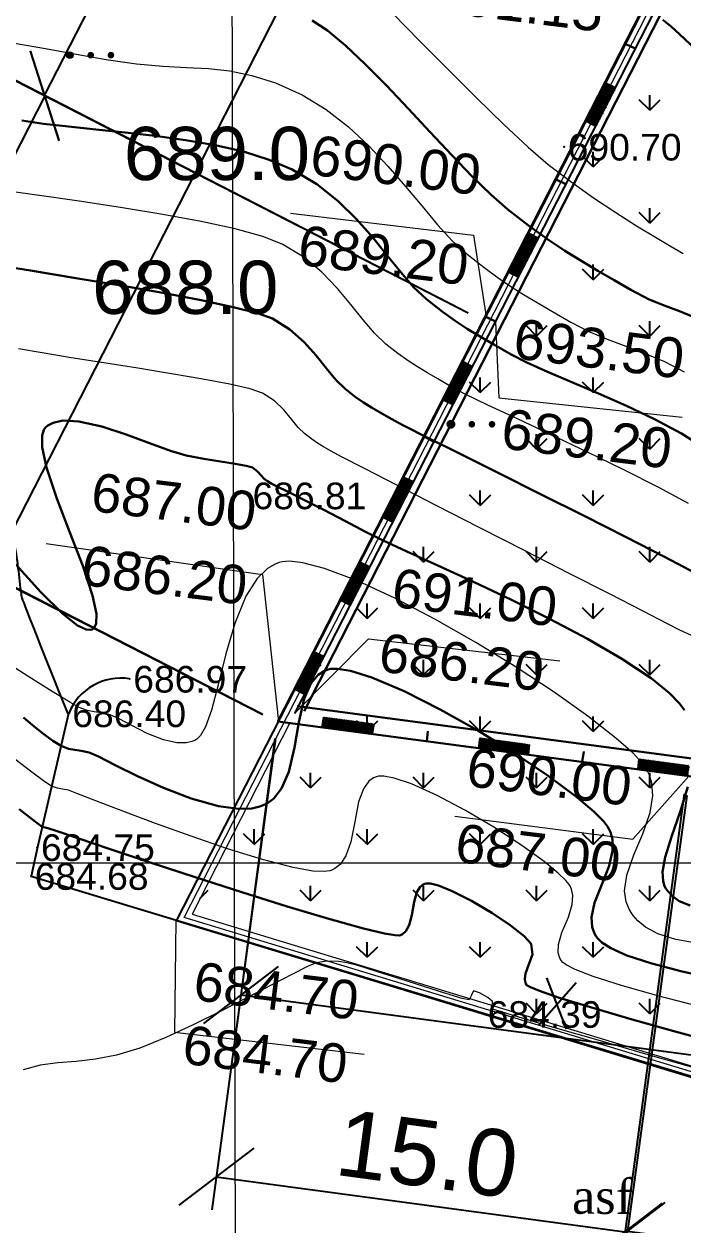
# Model space of a CAD drawing. Header units: feet. Extents: x 3381 to 1374491, y 675186 to 8751562.
# Drawn here: x 688326.96 to 688351.7, y 4376108.08 to 4376153.2 of the extents above; entities that cross this region are included whole.
import ezdxf

# ---------------------------------------------------------------- set-up
doc = ezdxf.new("R2010")
doc.units = ezdxf.units.FT
doc.header["$MEASUREMENT"] = 0
doc.header["$PDMODE"] = 34
doc.header["$PDSIZE"] = 0.01
doc.layers.get('0').update_dxf_attribs({"linetype": 'CONTINUOUS'})
doc.layers.get('Defpoints').update_dxf_attribs({"linetype": 'CONTINUOUS'})
for name, color, linetype in [('0_Point_Height', 2, 'CONTINUOUS'), ('0_Point_Point', 7, 'CONTINUOUS'), ('col bitkisi', 7, 'CONTINUOUS'), ('Yazilar', 7, 'CONTINUOUS')]:
    doc.layers.add(name, color=color, linetype=linetype)
for name, color, linetype, lineweight in [('ANA HORIZONTAL', 24, 'CONTINUOUS', 30), ('HORIZANTAL', 24, 'CONTINUOUS', 13), ('km setka', 170, 'CONTINUOUS', 15)]:
    doc.layers.add(name, color=color, linetype=linetype, lineweight=lineweight)
doc.styles.get("Standard").update_dxf_attribs({"font": 'arial.ttf', "height": 2.5})
doc.dimstyles.new('ISO-25', dxfattribs={"dimtxt": 2.5, "dimasz": 2.5, "dimexe": 1.25, "dimexo": 0.625, "dimtad": 1, "dimtxsty": 'Standard', "dimblk": 'OBLIQUE', "dimcen": 2.5, "dimadec": 0, "dimazin": 0, "dimtfac": 1, "dimtmove": 0, "dimatfit": 3, "dimldrblk": 'OBLIQUE', "dimfxl": 1, "dimarcsym": 0})

# ---------------------------------------------------------------- blocks, each defined once
blk = doc.blocks.new('_Oblique')
at = {"color": 0, "linetype": 'ByBlock', "lineweight": -2}
blk.add_line((-0.5, -0.5), (0.5, 0.5), dxfattribs=at)
blk = doc.blocks.new('*D122')
at = {"color": 0, "lineweight": -2, "transparency": 16777216}
for p, q in [((688370.934, 4376195.754), (688359.551, 4376201.571)), ((688360.664, 4376201.002), (688325.656, 4376132.493)), ((688335.926, 4376127.245), (688324.543, 4376133.062))]:
    blk.add_line(p, q, dxfattribs=at)
at = {"layer": 'Defpoints', "color": 0, "lineweight": 13, "transparency": 16777216}
for p in [(688371.491, 4376195.47), (688325.656, 4376132.493), (688336.483, 4376126.961)]:
    blk.add_point(p, dxfattribs=at)
at = {"color": 0, "lineweight": -2, "transparency": 16777216, "xscale": 2.5, "yscale": 2.5, "zscale": 2.5}
for p, rotation in [((688360.664, 4376201.002), 62.93309077613283), ((688325.656, 4376132.493), 242.9330907761329)]:
    blk.add_blockref('_Oblique', p, dxfattribs=dict(at, rotation=rotation))
at = {"color": 0, "lineweight": 18, "transparency": 16777216, "insert": (688341.672, 4376168.015), "char_height": 2.5, "width": 5.55052, "attachment_point": 5, "rotation": 62.9331}
blk.add_mtext('{\\fArial|b0|i0|c238|p34;77.0}', dxfattribs=at)
blk = doc.blocks.new('*D123')
at = {"color": 0, "lineweight": -2, "transparency": 16777216}
for p, q in [((688336.379, 4376126.353), (688334.936, 4376115.482)), ((688335.1, 4376116.721), (688432.679, 4376103.767)), ((688433.957, 4376113.399), (688432.514, 4376102.528))]:
    blk.add_line(p, q, dxfattribs=at)
at = {"layer": 'Defpoints', "color": 0, "lineweight": 13, "transparency": 16777216}
for p in [(688336.461, 4376126.973), (688434.039, 4376114.019), (688432.679, 4376103.767)]:
    blk.add_point(p, dxfattribs=at)
at = {"color": 0, "lineweight": -2, "transparency": 16777216, "xscale": 2.5, "yscale": 2.5, "zscale": 2.5}
for p, rotation in [((688335.1, 4376116.721), 172.4381106519648), ((688432.679, 4376103.767), 352.4381106519648)]:
    blk.add_blockref('_Oblique', p, dxfattribs=dict(at, rotation=rotation))
at = {"color": 0, "lineweight": 18, "transparency": 16777216, "insert": (688384.14, 4376112.129), "char_height": 2.5, "width": 7.64475, "attachment_point": 5, "rotation": 352.4381}
blk.add_mtext('{\\fArial|b0|i0|c238|p34;98.50}', dxfattribs=at)
blk = doc.blocks.new('*D125')
at = {"color": 0, "lineweight": -2, "transparency": 16777216}
for p, q in [((688336.395, 4376126.35), (688334.009, 4376108.653)), ((688351.739, 4376124.282), (688349.353, 4376106.585)), ((688334.176, 4376109.892), (688349.52, 4376107.823))]:
    blk.add_line(p, q, dxfattribs=at)
at = {"layer": 'Defpoints', "color": 0, "lineweight": 13, "transparency": 16777216}
for p in [(688336.479, 4376126.97), (688351.822, 4376124.901), (688349.52, 4376107.823)]:
    blk.add_point(p, dxfattribs=at)
at = {"color": 0, "lineweight": -2, "transparency": 16777216, "xscale": 2.5, "yscale": 2.5, "zscale": 2.5}
for p, rotation in [((688334.176, 4376109.892), 172.3216380040436), ((688349.52, 4376107.823), 352.3216380040436)]:
    blk.add_blockref('_Oblique', p, dxfattribs=dict(at, rotation=rotation))
at = {"color": 0, "lineweight": 13, "transparency": 16777216, "insert": (688342.102, 4376110.742), "char_height": 2.5, "width": 13.53342, "attachment_point": 5, "rotation": 352.3216}
blk.add_mtext('{\\fArial|b0|i0|c238|p34;15.0}', dxfattribs=at)
blk = doc.blocks.new('*D130')
at = {"color": 0, "lineweight": -2, "transparency": 16777216}
for p, q in [((688351.846, 4376124.22), (688349.443, 4376106.612)), ((688366.627, 4376122.204), (688364.224, 4376104.595)), ((688349.612, 4376107.85), (688364.393, 4376105.834))]:
    blk.add_line(p, q, dxfattribs=at)
at = {"layer": 'Defpoints', "color": 0, "lineweight": 13, "transparency": 16777216}
for p in [(688351.93, 4376124.84), (688366.711, 4376122.823), (688364.393, 4376105.834)]:
    blk.add_point(p, dxfattribs=at)
at = {"color": 0, "lineweight": -2, "transparency": 16777216, "xscale": 2.5, "yscale": 2.5, "zscale": 2.5}
for p, rotation in [((688349.612, 4376107.85), 172.2310397493569), ((688364.393, 4376105.834), 352.231039749357)]:
    blk.add_blockref('_Oblique', p, dxfattribs=dict(at, rotation=rotation))
at = {"color": 0, "lineweight": 13, "transparency": 16777216, "insert": (688357.26, 4376108.726), "char_height": 2.5, "width": 16.19543, "attachment_point": 5, "rotation": 352.231}
blk.add_mtext('{\\fArial|b0|i0|c238|p34;15.0}', dxfattribs=at)
blk = doc.blocks.new('*D139')
at = {"color": 0, "lineweight": -2, "transparency": 16777216}
for p, q in [((688350.205, 4376155.764), (688333.451, 4376164.38)), ((688327.724, 4376150.512), (688334.562, 4376163.808)), ((688343.367, 4376142.467), (688326.613, 4376151.083))]:
    blk.add_line(p, q, dxfattribs=at)
at = {"layer": 'Defpoints', "color": 0, "lineweight": 13, "transparency": 16777216}
for p in [(688334.562, 4376163.808), (688350.761, 4376155.478), (688343.923, 4376142.181)]:
    blk.add_point(p, dxfattribs=at)
at = {"color": 0, "lineweight": -2, "transparency": 16777216, "xscale": 2.5, "yscale": 2.5, "zscale": 2.5}
for p, rotation in [((688334.562, 4376163.808), 62.78477946189657), ((688327.724, 4376150.512), 242.7847794618966)]:
    blk.add_blockref('_Oblique', p, dxfattribs=dict(at, rotation=rotation))
at = {"color": 0, "lineweight": 13, "transparency": 16777216, "insert": (688329.305, 4376157.743), "char_height": 2.5, "attachment_point": 5, "rotation": 62.7848}
blk.add_mtext('{\\fArial|b0|i0|c238|p34;15.0}', dxfattribs=at)
blk = doc.blocks.new('*D140')
at = {"color": 0, "lineweight": -2, "transparency": 16777216}
for p, q in [((688343.632, 4376142.34), (688326.627, 4376151.065)), ((688327.739, 4376150.494), (688320.007, 4376135.424)), ((688335.9, 4376127.27), (688318.895, 4376135.995))]:
    blk.add_line(p, q, dxfattribs=at)
at = {"layer": 'Defpoints', "color": 0, "lineweight": 13, "transparency": 16777216}
for p in [(688344.188, 4376142.055), (688320.007, 4376135.424), (688336.456, 4376126.985)]:
    blk.add_point(p, dxfattribs=at)
at = {"color": 0, "lineweight": -2, "transparency": 16777216, "xscale": 2.5, "yscale": 2.5, "zscale": 2.5}
for p, rotation in [((688327.739, 4376150.494), 62.83965493682829), ((688320.007, 4376135.424), 242.8396549368283)]:
    blk.add_blockref('_Oblique', p, dxfattribs=dict(at, rotation=rotation))
at = {"color": 0, "lineweight": 13, "transparency": 16777216, "insert": (688322.181, 4376143.827), "char_height": 2.5, "attachment_point": 5, "rotation": 62.8397}
blk.add_mtext('{\\fArial|b0|i0|c238|p34;17.0}', dxfattribs=at)

msp = doc.modelspace()

# ---------------------------------------------------------------- hatches: boundary and pattern name
at = {"lineweight": 25}
h = msp.add_hatch(dxfattribs=at)
h.set_pattern_fill('GRASS', color=3, scale=3)
h.set_pattern_definition([(90, (3257.312, 90.9465), (-2.121320343, 2.121320343), [0.5625, -3.680140689]), (45, (3257.312, 90.9465), (-2.1213203436, 2.1213203436), [0.5625, -2.4375]), (135, (3257.312, 90.9465), (-2.1213203436, -2.1213203436), [0.5625, -2.4375])])
edge = h.paths.add_edge_path()
edge.add_line((688370.972, 4376192.883), (688367.226, 4376165.768))
edge.add_line((688367.226, 4376165.768), (688359.104, 4376166.921))
edge.add_line((688359.104, 4376166.921), (688358.29, 4376161.279))
edge.add_line((688358.29, 4376161.279), (688362.942, 4376160.608))
edge.add_line((688362.942, 4376160.608), (688362.215, 4376155.225))
edge.add_line((688362.215, 4376155.225), (688353.842, 4376156.356))
edge.add_line((688353.842, 4376156.356), (688351.701, 4376140.499))
edge.add_line((688351.701, 4376140.499), (688359.028, 4376139.51))
edge.add_line((688359.028, 4376139.51), (688358.806, 4376137.856))
edge.add_line((688358.806, 4376137.856), (688358.641, 4376136.621))
edge.add_line((688358.641, 4376136.621), (688357.393, 4376127.305))
edge.add_line((688357.393, 4376127.305), (688368.113, 4376125.761))
edge.add_line((688368.113, 4376125.761), (688394.743, 4376122.168))
edge.add_line((688394.743, 4376122.168), (688395.155, 4376125.278))
edge.add_line((688395.155, 4376125.278), (688409.007, 4376123.44))
edge.add_line((688409.007, 4376123.44), (688408.727, 4376121.332))
edge.add_line((688408.727, 4376121.332), (688414.083, 4376120.622))
edge.add_line((688414.083, 4376120.622), (688414.377, 4376122.798))
edge.add_line((688414.377, 4376122.798), (688413.97, 4376122.781))
edge.add_line((688413.97, 4376122.781), (688414.32, 4376125.417))
edge.add_arc((688424.582, 4376125.239), 10.263, 114.2395, 179.0096, ccw=False)
edge.add_line((688420.368, 4376134.598), (688421.162, 4376134.291))
edge.add_line((688421.162, 4376134.291), (688420.81, 4376131.194))
edge.add_line((688420.81, 4376131.194), (688424.134, 4376130.754))
edge.add_line((688424.134, 4376130.754), (688424.539, 4376133.816))
edge.add_line((688424.539, 4376133.816), (688427.07, 4376133.481))
edge.add_line((688427.07, 4376133.481), (688426.677, 4376130.407))
edge.add_line((688426.677, 4376130.407), (688429.987, 4376129.881))
edge.add_line((688429.987, 4376129.881), (688430.614, 4376133.375))
edge.add_line((688430.614, 4376133.375), (688420.865, 4376134.802))
edge.add_arc((688424.412, 4376125.452), 10, 87.4993, 110.7786, ccw=False)
edge.add_line((688424.849, 4376135.442), (688438.494, 4376133.599))
edge.add_line((688438.494, 4376133.599), (688439.147, 4376140.979))
edge.add_line((688439.147, 4376140.979), (688431.877, 4376141.985))
edge.add_line((688431.877, 4376141.985), (688434.289, 4376160.605))
edge.add_line((688434.289, 4376160.605), (688435.87, 4376160.814))
edge.add_line((688435.87, 4376160.814), (688435.274, 4376155.725))
edge.add_line((688435.274, 4376155.725), (688440.454, 4376155.015))
edge.add_line((688440.454, 4376155.015), (688440.103, 4376152.454))
edge.add_line((688440.103, 4376152.454), (688435, 4376153.153))
edge.add_line((688435, 4376153.153), (688434.389, 4376147.785))
edge.add_line((688434.389, 4376147.785), (688439.478, 4376147.068))
edge.add_line((688439.478, 4376147.068), (688439.698, 4376147.068))
edge.add_line((688439.698, 4376147.068), (688440.947, 4376155.512))
edge.add_line((688440.947, 4376155.512), (688441.648, 4376160.251))
edge.add_line((688441.648, 4376160.251), (688436.056, 4376161.23))
edge.add_line((688436.056, 4376161.23), (688434.389, 4376160.836))
edge.add_line((688434.389, 4376160.836), (688434.389, 4376161.792))
edge.add_arc((688437.47, 4376161.114), 3.155, 95.4615, 167.5925, ccw=False)
edge.add_line((688437.17, 4376164.255), (688450.499, 4376162.448))
edge.add_line((688450.499, 4376162.448), (688451.241, 4376167.695))
edge.add_line((688451.241, 4376167.695), (688437.876, 4376169.492))
edge.add_arc((688445.551, 4376167.813), 7.856, 132.7188, 167.6546, ccw=False)
edge.add_line((688440.221, 4376173.584), (688447.845, 4376170.651))
edge.add_line((688447.845, 4376170.651), (688449.599, 4376175.235))
edge.add_line((688449.599, 4376175.235), (688456.71, 4376172.514))
edge.add_line((688456.71, 4376172.514), (688433.781, 4376114.475))
edge.add_line((688433.781, 4376114.475), (688424.852, 4376091.873))
edge.add_line((688424.852, 4376091.873), (688333.257, 4376119.75))
edge.add_line((688333.257, 4376119.75), (688358.491, 4376169.045))
edge.add_line((688358.491, 4376169.045), (688370.795, 4376193.079))
edge.add_line((688370.795, 4376193.079), (688371.065, 4376193.572))
edge.add_line((688371.065, 4376193.572), (688370.972, 4376192.883))
at = {"lineweight": 30}
h = msp.add_hatch(dxfattribs=at)
h.set_pattern_fill('ANSI31', color=256, scale=0.3)
h.set_pattern_definition([(45, (3236.736155, 50.7179), (-0.0265165042945, 0.0265165042945), [])])
edge = h.paths.add_edge_path()
edge.add_line((688348.803, 4376150.96), (688349.165, 4376150.789))
edge.add_line((688349.165, 4376150.789), (688348.439, 4376149.37))
edge.add_line((688348.439, 4376149.37), (688348.077, 4376149.541))
edge.add_line((688348.077, 4376149.541), (688348.795, 4376150.964))
h = msp.add_hatch(dxfattribs=at)
h.set_pattern_fill('ANSI31', color=256, scale=0.3)
h.set_pattern_definition([(45, (3233.83835, 45.07848), (-0.0265165042945, 0.0265165042945), [])])
edge = h.paths.add_edge_path()
edge.add_line((688345.905, 4376145.32), (688346.267, 4376145.149))
edge.add_line((688346.267, 4376145.149), (688345.541, 4376143.73))
edge.add_line((688345.541, 4376143.73), (688345.179, 4376143.901))
edge.add_line((688345.179, 4376143.901), (688345.897, 4376145.324))
h = msp.add_hatch(dxfattribs=at)
h.set_pattern_fill('ANSI31', color=256, scale=0.3)
h.set_pattern_definition([(45, (3231.362888, 40.252048), (-0.0265165042945, 0.0265165042945), [])])
edge = h.paths.add_edge_path()
edge.add_line((688343.43, 4376140.494), (688343.792, 4376140.323))
edge.add_line((688343.792, 4376140.323), (688343.065, 4376138.904))
edge.add_line((688343.065, 4376138.904), (688342.704, 4376139.075))
edge.add_line((688342.704, 4376139.075), (688343.422, 4376140.498))
h = msp.add_hatch(dxfattribs=at)
h.set_pattern_fill('ANSI31', color=256, scale=0.3)
h.set_pattern_definition([(45, (3229.11875, 35.87591), (-0.0265165042945, 0.0265165042945), [])])
edge = h.paths.add_edge_path()
edge.add_line((688341.216, 4376136.162), (688341.56, 4376135.991))
edge.add_line((688341.56, 4376135.991), (688340.803, 4376134.497))
edge.add_line((688340.803, 4376134.497), (688340.447, 4376134.67))
edge.add_line((688340.447, 4376134.67), (688341.178, 4376136.122))
h = msp.add_hatch(dxfattribs=at)
h.set_pattern_fill('ANSI31', color=256, scale=0.3)
h.set_pattern_definition([(45, (3227.517985, 32.729715), (-0.0265165042945, 0.0265165042945), [])])
edge = h.paths.add_edge_path()
edge.add_line((688339.585, 4376132.972), (688339.947, 4376132.801))
edge.add_line((688339.947, 4376132.801), (688339.221, 4376131.382))
edge.add_line((688339.221, 4376131.382), (688338.859, 4376131.552))
edge.add_line((688338.859, 4376131.552), (688339.577, 4376132.975))
h = msp.add_hatch(dxfattribs=at)
h.set_pattern_fill('ANSI31', color=256, scale=0.3)
h.set_pattern_definition([(45, (3225.7894, 29.38841), (-0.0265165042945, 0.0265165042945), [])])
edge = h.paths.add_edge_path()
edge.add_line((688337.857, 4376129.63), (688338.218, 4376129.459))
edge.add_line((688338.218, 4376129.459), (688337.492, 4376128.04))
edge.add_line((688337.492, 4376128.04), (688337.13, 4376128.211))
edge.add_line((688337.13, 4376128.211), (688337.868, 4376129.62))
h = msp.add_hatch(dxfattribs=at)
h.set_pattern_fill('ANSI31', color=256, scale=0.3)
h.set_pattern_definition([(45, (3257.312002, 90.94647), (-0.0265165042945, 0.0265165042945), [])])
h.paths.add_polyline_path([(688338.217, 4376127.156), (688340.083, 4376126.906), (688340.029, 4376126.525), (688338.156, 4376126.78)])
h = msp.add_hatch(dxfattribs=at)
h.set_pattern_fill('ANSI31', color=256, scale=0.3)
h.set_pattern_definition([(45, (3263.152084, 90.128094), (-0.0265165042945, 0.0265165042945), [])])
h.paths.add_polyline_path([(688344.082, 4376126.377), (688345.92, 4376126.128), (688345.877, 4376125.747), (688344.031, 4376126.002)])
h = msp.add_hatch(dxfattribs=at)
h.set_pattern_fill('ANSI31', color=256, scale=0.3)
h.set_pattern_definition([(45, (3269.160407, 89.38012), (-0.0265165042945, 0.0265165042945), [])])
h.paths.add_polyline_path([(688350.066, 4376125.59), (688351.931, 4376125.34), (688351.877, 4376124.959), (688350.005, 4376125.214)])
at = {"layer": 'col bitkisi', "ltscale": 1.5}
h = msp.add_hatch(color=256, dxfattribs=at)
edge = h.paths.add_edge_path()
edge.add_arc((688328.68, 4376152.029), 0.125, 0, 360)
h = msp.add_hatch(color=256, dxfattribs=at)
edge = h.paths.add_edge_path()
edge.add_arc((688329.463, 4376152.029), 0.125, 0, 360)
h = msp.add_hatch(color=256, dxfattribs=at)
edge = h.paths.add_edge_path()
edge.add_arc((688330.221, 4376152.029), 0.125, 0, 360)
at = {"layer": 'col bitkisi', "lineweight": 30, "ltscale": 1.5}
h = msp.add_hatch(color=256, dxfattribs=at)
edge = h.paths.add_edge_path()
edge.add_arc((688342.987, 4376138.161), 0.125, 0, 360)
h = msp.add_hatch(color=256, dxfattribs=at)
edge = h.paths.add_edge_path()
edge.add_arc((688343.769, 4376138.161), 0.125, 0, 360)
at = {"layer": 'col bitkisi', "ltscale": 1.5}
h = msp.add_hatch(color=256, dxfattribs=at)
edge = h.paths.add_edge_path()
edge.add_arc((688344.528, 4376138.161), 0.125, 0, 360)

# ---------------------------------------------------------------- linework, layer by layer
at = {"linetype": 'Continuous'}
msp.add_line((688328.635, 4376127.299, 686.402), (688327.462, 4376122.27, 684.746), dxfattribs=at)
at = {"color": 7, "lineweight": 30}
for p, q in [((688337.213, 4376127.57), (688433.87, 4376114.752)), ((688336.487, 4376126.999), (688434.039, 4376114.031))]:
    msp.add_line(p, q, dxfattribs=at)
at = {"color": 30, "linetype": 'Continuous'}
for p, q in [((688327.462, 4376122.27, 684.746), (688327.226, 4376121.185, 684.685)), ((688327.226, 4376121.185, 684.685), (688360.427, 4376111.116, 684.313))]:
    msp.add_line(p, q, dxfattribs=at)
at = {"color": 1, "lineweight": 25}
for p, q in [((688346.578, 4376117.37, 1033.404), (688347.315, 4376115.437, 335.904)), ((688346.286, 4376115.601, 335.904), (688347.689, 4376117.19, 335.904))]:
    msp.add_line(p, q, dxfattribs=at)
at = {"color": 7, "lineweight": 25}
for points in [[(688444.855, 4376177.475), (688457.23, 4376172.739), (688425.088, 4376091.379), (688332.683, 4376119.503), (688375.874, 4376203.875), (688435.714, 4376180.976)], [(688337.125, 4376127.301), (688376.066, 4376203.373), (688408.757, 4376190.866)]]:
    msp.add_lwpolyline(points, dxfattribs=at)
at = {"color": 1, "lineweight": 0}
msp.add_lwpolyline([(688332.97, 4376119.628), (688375.97, 4376203.628), (688456.97, 4376172.628), (688424.97, 4376091.628)], close=True, dxfattribs=at)
at = {"color": 7, "lineweight": 30}
for points, elevation in [([(688371.519, 4376195.47), (688336.487, 4376126.999)], 701.242), ([(688349.528, 4376152.458), (688349.871, 4376152.296)], -690.696), ([(688348.792, 4376150.982), (688349.153, 4376150.801)], -690.696), ([(688348.072, 4376149.543), (688348.435, 4376149.358)], -690.696), ([(688345.175, 4376143.904), (688345.537, 4376143.719)], -690.696)]:
    msp.add_lwpolyline(points, dxfattribs=dict(at, elevation=elevation))
for points in [[(688337.47, 4376127.383), (688371.999, 4376194.94)], [(688346.938, 4376147.361), (688347.3, 4376147.18)], [(688345.905, 4376145.325), (688346.268, 4376145.14)], [(688345.155, 4376143.871), (688345.498, 4376143.709)], [(688344.32, 4376142.185), (688344.681, 4376142.004)], [(688343.43, 4376140.507), (688343.793, 4376140.323)], [(688342.704, 4376139.074), (688343.067, 4376138.901)], [(688341.989, 4376137.69), (688342.351, 4376137.506)], [(688341.209, 4376136.167), (688341.571, 4376135.993)], [(688340.437, 4376134.675), (688340.799, 4376134.494)], [(688339.581, 4376132.971), (688339.94, 4376132.799)], [(688338.853, 4376131.548), (688339.207, 4376131.382)], [(688337.137, 4376128.204), (688337.499, 4376128.019)], [(688338.217, 4376127.157), (688338.156, 4376126.78)], [(688340.09, 4376126.91), (688340.034, 4376126.532)], [(688342.123, 4376126.636), (688342.08, 4376126.257)], [(688344.084, 4376126.375), (688344.029, 4376125.991)], [(688345.923, 4376126.126), (688345.88, 4376125.747)], [(688347.972, 4376125.865), (688347.917, 4376125.48)], [(688350.055, 4376125.589), (688350.012, 4376125.21)]]:
    msp.add_lwpolyline(points, dxfattribs=at)
at = {"color": 7, "lineweight": 18}
for points in [[(688336.96, 4376146.088), (688343.834, 4376145.262), (688344.311, 4376142.197)], [(688344.663, 4376142.01), (688344.789, 4376139.157), (688351.662, 4376138.432)], [(688327.793, 4376133.683), (688335.916, 4376132.515), (688336.515, 4376126.994)], [(688337.125, 4376127.303), (688339.897, 4376130.106), (688347.071, 4376129.268)], [(688336.939, 4376126.939), (688333.266, 4376119.751), (688424.831, 4376091.906), (688433.653, 4376114.082)], [(688343.137, 4376123.441), (688349.809, 4376122.568), (688351.92, 4376124.946)], [(688332.662, 4376119.542), (688332.605, 4376115.326), (688339.723, 4376114.495)]]:
    msp.add_lwpolyline(points, dxfattribs=at)
at = {"color": 1, "lineweight": 30}
msp.add_lwpolyline([(688344.305, 4376142.197), (688344.636, 4376142.036)], dxfattribs=at)
at = {"color": 51, "lineweight": 13, "true_color": 0xf8f6b0}
msp.add_circle((688448.805, 4376201.629), 699.09, dxfattribs=at)
at = {"linetype": 'Continuous'}
msp.add_arc((688330.59, 4376126.517, 686.974), 2.105, 80.8697, 158.2041, dxfattribs=at)
for points, knots in [([(688389.7, 4376305.068), (688385.76, 4376301.305), (688385.231, 4376301.254), (688383.642, 4376301.094), (688382.579, 4376300.978), (688379.627, 4376300.571), (688377.75, 4376300.217), (688374.972, 4376299.339), (688374.021, 4376298.968), (688372.53, 4376298.23), (688371.97, 4376297.914), (688370.81, 4376297.159), (688370.222, 4376296.712), (688369.107, 4376295.763), (688368.577, 4376295.259), (688367.335, 4376293.988), (688366.645, 4376293.201), (688365.534, 4376291.883), (688365.1, 4376291.353), (688364.244, 4376290.307), (688363.819, 4376289.786), (688362.553, 4376288.231), (688361.72, 4376287.203), (688359.241, 4376284.135), (688357.613, 4376282.112), (688354.704, 4376278.517), (688353.428, 4376276.946), (688351.392, 4376274.468), (688350.651, 4376273.57), (688349.218, 4376271.849), (688348.529, 4376271.026), (688347.301, 4376269.572), (688346.767, 4376268.943), (688345.398, 4376267.342), (688344.524, 4376266.336), (688343.092, 4376264.395), (688342.506, 4376263.485), (688341.74, 4376261.832), (688341.491, 4376261.128), (688341.258, 4376260.006), (688341.204, 4376259.612), (688341.155, 4376258.818), (688341.16, 4376258.423), (688341.28, 4376256.823), (688341.595, 4376255.65), (688342.308, 4376253.806), (688342.644, 4376253.099), (688343.37, 4376251.763), (688343.761, 4376251.131), (688345.049, 4376249.208), (688345.996, 4376248.015), (688347.46, 4376246.081), (688348.011, 4376245.33), (688349.012, 4376243.799), (688349.46, 4376243.022), (688350.13, 4376241.552), (688350.371, 4376240.865), (688350.717, 4376239.429), (688350.821, 4376238.688), (688350.899, 4376237.09), (688350.853, 4376236.236), (688350.589, 4376234.556), (688350.372, 4376233.726), (688349.577, 4376231.492), (688348.845, 4376230.139), (688347.372, 4376227.992), (688346.718, 4376227.164), (688345.328, 4376225.556), (688344.589, 4376224.773), (688343.087, 4376223.221), (688342.325, 4376222.452), (688341.003, 4376221.067), (688340.439, 4376220.459), (688339.344, 4376219.207), (688338.815, 4376218.568), (688337.276, 4376216.621), (688336.311, 4376215.284), (688334.611, 4376212.82), (688333.863, 4376211.699), (688332.394, 4376209.43), (688331.675, 4376208.284), (688329.575, 4376204.809), (688328.248, 4376202.446), (688325.852, 4376197.757), (688324.773, 4376195.436), (688323.109, 4376191.411), (688322.473, 4376189.728), (688321.315, 4376186.322), (688320.792, 4376184.605), (688319.779, 4376180.977), (688319.297, 4376179.064), (688318.513, 4376175.771), (688318.198, 4376174.394), (688317.585, 4376171.63), (688317.29, 4376170.242), (688316.865, 4376168.069), (688316.719, 4376167.294), (688316.481, 4376165.894), (688316.386, 4376165.275), (688316.145, 4376163.311), (688316.07, 4376161.967), (688316.072, 4376158.951), (688316.194, 4376157.279), (688316.634, 4376153.987), (688316.95, 4376152.368), (688317.59, 4376149.652), (688317.883, 4376148.544), (688318.448, 4376146.546), (688318.714, 4376145.653), (688319.207, 4376144.039), (688319.433, 4376143.309), (688319.929, 4376141.835), (688320.198, 4376141.095), (688320.654, 4376140.004), (688320.811, 4376139.651), (688321.313, 4376138.597), (688321.674, 4376137.936), (688322.355, 4376136.666), (688322.675, 4376136.057), (688323.074, 4376135.155), (688323.195, 4376134.851), (688323.382, 4376134.297), (688323.452, 4376134.05), (688323.575, 4376133.526), (688323.627, 4376133.253), (688323.761, 4376132.416), (688323.824, 4376131.826), (688321.639, 4376127.412)], [0, 0, 0, 0, 1.504182, 1.504182, 4.512547, 4.512547, 9.897023, 9.897023, 12.795834, 12.795834, 14.604059, 14.604059, 16.662244, 16.662244, 18.72043, 18.72043, 21.69221, 21.69221, 23.690537, 23.690537, 25.688865, 25.688865, 29.68552, 29.68552, 37.678831, 37.678831, 43.858623, 43.858623, 47.338723, 47.338723, 50.479181, 50.479181, 52.843093, 52.843093, 56.452422, 56.452422, 59.343353, 59.343353, 61.301717, 61.301717, 62.310714, 62.310714, 63.319712, 63.319712, 66.426739, 66.426739, 68.50177, 68.50177, 70.576802, 70.576802, 75.092259, 75.092259, 77.984383, 77.984383, 80.876507, 80.876507, 83.368148, 83.368148, 85.859789, 85.859789, 88.693846, 88.693846, 91.527902, 91.527902, 96.504404, 96.504404, 99.813748, 99.813748, 103.123092, 103.123092, 106.359907, 106.359907, 108.778682, 108.778682, 111.197456, 111.197456, 116.035005, 116.035005, 120.025858, 120.025858, 124.016711, 124.016711, 131.998417, 131.998417, 139.538843, 139.538843, 144.840516, 144.840516, 150.142189, 150.142189, 155.992549, 155.992549, 160.212599, 160.212599, 164.43265, 164.43265, 166.77754, 166.77754, 168.584028, 168.584028, 172.423705, 172.423705, 177.221179, 177.221179, 182.018653, 182.018653, 185.384546, 185.384546, 188.140377, 188.140377, 190.397291, 190.397291, 192.654204, 192.654204, 193.73589, 193.73589, 195.899262, 195.899262, 198.062634, 198.062634, 199.190084, 199.190084, 200.13488, 200.13488, 201.079676, 201.079676, 202.923933, 202.923933, 202.923933, 202.923933]), ([(688393.603, 4376298.598), (688386.041, 4376298.318), (688385.511, 4376298.267), (688383.934, 4376298.109), (688382.896, 4376297.994), (688380.096, 4376297.606), (688378.388, 4376297.275), (688375.97, 4376296.507), (688375.162, 4376296.188), (688373.913, 4376295.566), (688373.444, 4376295.298), (688372.296, 4376294.54), (688371.625, 4376293.994), (688370.315, 4376292.77), (688369.677, 4376292.094), (688368.414, 4376290.659), (688367.788, 4376289.899), (688365.641, 4376287.278), (688364.162, 4376285.452), (688361.234, 4376281.827), (688359.785, 4376280.026), (688355.398, 4376274.604), (688352.421, 4376270.962), (688348.702, 4376266.589), (688348.218, 4376266.027), (688347.276, 4376264.917), (688346.82, 4376264.367), (688345.833, 4376263.078), (688345.335, 4376262.343), (688344.649, 4376261.024), (688344.422, 4376260.438), (688344.233, 4376259.598), (688344.195, 4376259.338), (688344.158, 4376258.809), (688344.16, 4376258.533), (688344.244, 4376257.423), (688344.475, 4376256.521), (688345.026, 4376255.094), (688345.271, 4376254.566), (688345.808, 4376253.546), (688346.102, 4376253.051), (688347.186, 4376251.371), (688348.078, 4376250.224), (688349.597, 4376248.233), (688350.21, 4376247.418), (688351.38, 4376245.682), (688351.935, 4376244.764), (688352.681, 4376243.21), (688352.928, 4376242.615), (688353.338, 4376241.38), (688353.499, 4376240.749), (688353.856, 4376238.835), (688353.925, 4376237.529), (688353.755, 4376235.128), (688353.554, 4376234.034), (688352.952, 4376231.923), (688352.551, 4376230.904), (688351.597, 4376228.965), (688351.045, 4376228.044), (688349.665, 4376226.029), (688348.801, 4376224.964), (688347.017, 4376222.958), (688346.096, 4376222.013), (688344.43, 4376220.306), (688343.68, 4376219.54), (688342.503, 4376218.265), (688342.058, 4376217.761), (688341.186, 4376216.726), (688340.76, 4376216.197), (688339.506, 4376214.581), (688338.702, 4376213.464), (688337.175, 4376211.255), (688336.448, 4376210.168), (688335.027, 4376207.979), (688334.332, 4376206.874), (688332.302, 4376203.531), (688331.022, 4376201.263), (688328.646, 4376196.647), (688327.549, 4376194.3), (688325.895, 4376190.297), (688325.278, 4376188.663), (688324.156, 4376185.355), (688323.647, 4376183.678), (688322.65, 4376180.096), (688322.17, 4376178.186), (688321.399, 4376174.933), (688321.093, 4376173.593), (688320.501, 4376170.92), (688320.218, 4376169.585), (688319.803, 4376167.459), (688319.653, 4376166.664), (688319.42, 4376165.276), (688319.331, 4376164.678), (688319.194, 4376163.485), (688319.145, 4376162.885), (688319.05, 4376161.076), (688319.059, 4376159.861), (688319.248, 4376156.728), (688319.528, 4376154.819), (688320.318, 4376151.012), (688320.826, 4376149.113), (688321.571, 4376146.572), (688321.765, 4376145.931), (688322.158, 4376144.653), (688322.356, 4376144.024), (688322.751, 4376142.862), (688322.946, 4376142.325), (688323.297, 4376141.451), (688323.446, 4376141.107), (688323.727, 4376140.5), (688323.859, 4376140.234), (688324.138, 4376139.69), (688324.285, 4376139.415), (688324.736, 4376138.574), (688325.052, 4376137.995), (688325.577, 4376136.923), (688325.794, 4376136.443), (688326.113, 4376135.6), (688326.231, 4376135.247), (688326.428, 4376134.528), (688326.506, 4376134.171), (688326.7, 4376133.112), (688326.777, 4376132.424), (688326.855, 4376131.682), (688326.864, 4376131.601), (688328.598, 4376127.289)], [0, 0, 0, 0, 1.519576, 1.519576, 4.558728, 4.558728, 9.930594, 9.930594, 12.837598, 12.837598, 14.698947, 14.698947, 17.596272, 17.596272, 20.493598, 20.493598, 23.430765, 23.430765, 30.540606, 30.540606, 37.650448, 37.650448, 51.870131, 51.870131, 53.943342, 53.943342, 56.016553, 56.016553, 58.839775, 58.839775, 61.186701, 61.186701, 62.257023, 62.257023, 63.327345, 63.327345, 66.426341, 66.426341, 68.26825, 68.26825, 70.110159, 70.110159, 74.62153, 74.62153, 77.595, 77.595, 80.568471, 80.568471, 82.304355, 82.304355, 84.04024, 84.04024, 87.512009, 87.512009, 90.504027, 90.504027, 93.496045, 93.496045, 96.488063, 96.488063, 100.372173, 100.372173, 104.256283, 104.256283, 107.517701, 107.517701, 109.618427, 109.618427, 111.719153, 111.719153, 115.920605, 115.920605, 119.858792, 119.858792, 123.796978, 123.796978, 131.673352, 131.673352, 139.553481, 139.553481, 144.894421, 144.894421, 150.235361, 150.235361, 156.190392, 156.190392, 160.321983, 160.321983, 164.453574, 164.453574, 166.899961, 166.899961, 168.797126, 168.797126, 170.694291, 170.694291, 174.488621, 174.488621, 180.488906, 180.488906, 186.48919, 186.48919, 188.508696, 188.508696, 190.528201, 190.528201, 192.322947, 192.322947, 193.52533, 193.52533, 194.478712, 194.478712, 195.432094, 195.432094, 197.338858, 197.338858, 198.784376, 198.784376, 199.759029, 199.759029, 200.733681, 200.733681, 202.682985, 202.682985, 202.923933, 202.923933, 202.923933, 202.923933])]:
    msp.add_open_spline(points, degree=3, knots=knots, dxfattribs=at)
at = {"layer": '0_Point_Point', "lineweight": 30}
msp.add_point((688347.237, 4376148.584, 690.696), dxfattribs=at)
at = {"layer": '0_Point_Point'}
for p in [(688335.401, 4376135.484, 686.813), (688330.924, 4376128.596, 686.974), (688328.635, 4376127.299, 686.402), (688327.462, 4376122.27, 684.746), (688327.226, 4376121.185, 684.685), (688344.231, 4376116.001, 684.391)]:
    msp.add_point(p, dxfattribs=at)
at = {"layer": 'ANA HORIZONTAL', "color": 32, "lineweight": 30}
for points, elevation in [([(688337.772, 4376153.333), (688338.353, 4376152.957), (688339.026, 4376152.396), (688339.771, 4376151.692), (688340.565, 4376150.885), (688341.386, 4376150.019), (688342.211, 4376149.134), (688343.019, 4376148.271), (688343.787, 4376147.473), (688344.494, 4376146.781), (688345.116, 4376146.236), (688345.895, 4376145.634), (688346.606, 4376145.121), (688347.267, 4376144.678), (688347.895, 4376144.285), (688348.505, 4376143.923), (688349.114, 4376143.571), (688349.74, 4376143.21), (688350.428, 4376142.854), (688351.025, 4376142.611), (688351.565, 4376142.414), (688352.085, 4376142.196)], 690), ([(688350.943, 4376153.354), (688351.249, 4376153.104), (688351.571, 4376152.817), (688351.964, 4376152.444), (688352.332, 4376152.051), (688352.708, 4376151.6), (688353.11, 4376151.097), (688353.562, 4376150.551), (688354.083, 4376149.969), (688354.271, 4376149.781)], 691), ([(688326.874, 4376149.577), (688327.689, 4376149.452), (688328.627, 4376149.342), (688329.659, 4376149.236), (688330.755, 4376149.124), (688331.886, 4376148.995), (688333.023, 4376148.839), (688334.135, 4376148.645), (688335.193, 4376148.403), (688336.167, 4376148.102), (688337.028, 4376147.733), (688337.952, 4376147.176), (688338.749, 4376146.545), (688339.442, 4376145.87), (688340.05, 4376145.18), (688340.596, 4376144.505), (688341.1, 4376143.874), (688341.584, 4376143.316), (688342.067, 4376142.862), (688342.656, 4376142.404), (688343.149, 4376142.047), (688343.6, 4376141.749), (688344.063, 4376141.468), (688344.592, 4376141.161), (688345.241, 4376140.786), (688345.832, 4376140.482), (688346.608, 4376140.136), (688347.522, 4376139.749), (688348.528, 4376139.322), (688349.58, 4376138.856), (688350.632, 4376138.353), (688351.639, 4376137.813), (688352.555, 4376137.237)], 689), ([(688352.194, 4376132.56), (688351.003, 4376133.184), (688349.568, 4376133.919), (688347.985, 4376134.719), (688346.35, 4376135.539), (688344.758, 4376136.334), (688343.306, 4376137.06), (688342.089, 4376137.669), (688341.202, 4376138.118), (688340.742, 4376138.362), (688340.328, 4376138.601), (688339.999, 4376138.793), (688339.706, 4376138.979), (688339.396, 4376139.198), (688339.019, 4376139.489), (688338.67, 4376139.83), (688338.314, 4376140.262), (688337.924, 4376140.747), (688337.475, 4376141.245), (688336.937, 4376141.72), (688336.284, 4376142.132), (688335.725, 4376142.334), (688334.81, 4376142.566), (688333.605, 4376142.822), (688332.176, 4376143.093), (688330.588, 4376143.373), (688328.906, 4376143.656), (688327.198, 4376143.933), (688325.527, 4376144.198)], 688), ([(688351.755, 4376127.419), (688351.571, 4376127.669), (688351.188, 4376128.064), (688350.498, 4376128.62), (688349.404, 4376129.349), (688348.118, 4376130.096), (688346.712, 4376130.84), (688345.258, 4376131.561), (688343.83, 4376132.238), (688342.498, 4376132.852), (688341.335, 4376133.382), (688340.414, 4376133.807), (688339.806, 4376134.106), (688339.007, 4376134.53), (688338.214, 4376134.941), (688337.483, 4376135.312), (688336.872, 4376135.619), (688336.44, 4376135.836), (688336.243, 4376135.937), (688336.102, 4376136.02), (688335.971, 4376136.115), (688335.861, 4376136.236), (688335.728, 4376136.391), (688335.54, 4376136.531), (688335.3, 4376136.603), (688334.883, 4376136.681), (688334.336, 4376136.768), (688333.708, 4376136.868), (688333.045, 4376136.985), (688332.452, 4376137.158), (688331.673, 4376137.448), (688330.788, 4376137.78), (688329.875, 4376138.079), (688329.015, 4376138.271), (688328.417, 4376138.298), (688328.048, 4376138.218), (688327.85, 4376138.109), (688327.767, 4376138.036), (688327.707, 4376137.956), (688327.636, 4376137.743), (688327.636, 4376137.303), (688327.799, 4376136.533), (688328.186, 4376135.367), (688328.676, 4376134.094), (688329.162, 4376132.84), (688329.536, 4376131.731), (688329.681, 4376131.034), (688329.665, 4376130.664), (688329.582, 4376130.505), (688329.516, 4376130.455), (688329.45, 4376130.434), (688329.286, 4376130.449), (688328.966, 4376130.607), (688328.419, 4376131.035), (688327.59, 4376131.851), (688326.654, 4376132.888)], 687), ([(688352.788, 4376117.357), (688351.617, 4376117.618), (688350.525, 4376117.901), (688349.585, 4376118.209), (688348.988, 4376118.476), (688348.656, 4376118.688), (688348.498, 4376118.837), (688348.44, 4376118.913), (688348.372, 4376119.029), (688348.286, 4376119.27), (688348.261, 4376119.648), (688348.374, 4376120.177), (688348.646, 4376120.867), (688348.924, 4376121.574), (688349.053, 4376122.14), (688349.046, 4376122.558), (688348.973, 4376122.833), (688348.913, 4376122.968), (688348.863, 4376123.053), (688348.712, 4376123.25), (688348.366, 4376123.601), (688347.71, 4376124.156), (688346.641, 4376124.95), (688345.374, 4376125.802), (688343.994, 4376126.654), (688342.585, 4376127.451), (688341.232, 4376128.135), (688340.022, 4376128.649), (688339.212, 4376128.901), (688338.727, 4376128.978), (688338.471, 4376128.968), (688338.365, 4376128.944), (688338.232, 4376128.892), (688338, 4376128.743), (688337.728, 4376128.421), (688337.477, 4376127.843), (688337.275, 4376126.964), (688337.112, 4376126.013), (688336.897, 4376125.103), (688336.626, 4376124.478), (688336.333, 4376124.107), (688336.084, 4376123.92), (688335.942, 4376123.847), (688335.807, 4376123.796), (688335.51, 4376123.729), (688335.007, 4376123.711), (688334.254, 4376123.815), (688333.235, 4376124.104), (688332.2, 4376124.504), (688331.224, 4376124.946), (688330.384, 4376125.36), (688329.754, 4376125.678), (688329.411, 4376125.831), (688329.108, 4376125.894), (688328.866, 4376125.925), (688328.631, 4376125.972), (688328.35, 4376126.078), (688328.039, 4376126.269), (688327.657, 4376126.553), (688327.271, 4376126.867), (688326.942, 4376127.145)], 686), ([(688351.963, 4376120.077), (688351.556, 4376120.246), (688351.289, 4376120.444), (688351.13, 4376120.62), (688351.056, 4376120.722), (688351.009, 4376120.807), (688350.948, 4376121.001), (688350.934, 4376121.346), (688351.03, 4376121.897), (688351.277, 4376122.7), (688351.587, 4376123.595), (688351.879, 4376124.541)], 687), ([(688353.065, 4376114.893), (688351.351, 4376115.364), (688349.702, 4376115.828), (688348.22, 4376116.259), (688347.011, 4376116.632), (688346.309, 4376116.872), (688345.973, 4376117.009), (688345.852, 4376117.077), (688345.824, 4376117.103), (688345.788, 4376117.17), (688345.756, 4376117.309), (688345.784, 4376117.531), (688345.902, 4376117.843), (688346.044, 4376118.245), (688346.003, 4376118.638), (688345.733, 4376118.934), (688345.207, 4376119.344), (688344.517, 4376119.804), (688343.76, 4376120.252), (688343.027, 4376120.626), (688342.521, 4376120.829), (688342.221, 4376120.905), (688342.07, 4376120.912), (688342.011, 4376120.9), (688341.942, 4376120.871), (688341.828, 4376120.78), (688341.708, 4376120.577), (688341.611, 4376120.221), (688341.523, 4376119.719), (688341.419, 4376119.346), (688341.29, 4376119.121), (688341.168, 4376119.011), (688341.094, 4376118.971), (688341.046, 4376118.959), (688340.884, 4376118.963), (688340.487, 4376119.028), (688339.705, 4376119.214), (688338.403, 4376119.576), (688336.841, 4376120.046), (688335.13, 4376120.584), (688333.378, 4376121.149), (688331.697, 4376121.702), (688330.194, 4376122.203), (688328.98, 4376122.611), (688328.164, 4376122.887), (688327.857, 4376122.991), (688327.747, 4376123.013), (688327.642, 4376123.042), (688327.395, 4376123.226), (688326.778, 4376123.697)], 685)]:
    msp.add_lwpolyline(points, dxfattribs=dict(at, elevation=elevation))
at = {"layer": 'col bitkisi', "lineweight": 13, "ltscale": 1.5}
msp.add_circle((688328.68, 4376152.029), 0.125, dxfattribs=at)
at = {"layer": 'col bitkisi', "lineweight": 30, "ltscale": 1.5}
msp.add_circle((688342.987, 4376138.161), 0.125, dxfattribs=at)
at = {"layer": 'HORIZANTAL', "color": 32, "linetype": 'Continuous', "lineweight": 13}
for points, elevation in [([(688340.793, 4376153.601), (688341.819, 4376152.559), (688342.891, 4376151.474), (688343.96, 4376150.408), (688344.974, 4376149.421), (688345.884, 4376148.572), (688346.64, 4376147.923), (688347.483, 4376147.278), (688348.338, 4376146.672), (688349.172, 4376146.116), (688349.957, 4376145.619), (688350.662, 4376145.191), (688351.255, 4376144.842), (688351.708, 4376144.583)], 690.5), ([(688326.607, 4376152.476), (688327.764, 4376152.275), (688328.921, 4376152.071), (688330.04, 4376151.87), (688331.179, 4376151.7), (688332.171, 4376151.613), (688333.059, 4376151.567), (688333.885, 4376151.521), (688334.69, 4376151.436), (688335.517, 4376151.27), (688336.406, 4376150.983), (688337.4, 4376150.533), (688338.304, 4376149.988), (688339.137, 4376149.341), (688339.905, 4376148.623), (688340.616, 4376147.864), (688341.279, 4376147.096), (688341.9, 4376146.349), (688342.487, 4376145.656), (688343.049, 4376145.045), (688343.592, 4376144.549), (688344.221, 4376144.058), (688344.756, 4376143.663), (688345.239, 4376143.333), (688345.713, 4376143.034), (688346.218, 4376142.733), (688346.797, 4376142.399), (688347.49, 4376141.998), (688348.166, 4376141.649), (688348.855, 4376141.358), (688349.557, 4376141.094), (688350.272, 4376140.824), (688351.001, 4376140.515), (688351.743, 4376140.135)], 689.5), ([(688351.906, 4376135.187), (688350.767, 4376135.795), (688349.475, 4376136.446), (688348.109, 4376137.112), (688346.75, 4376137.76), (688345.479, 4376138.361), (688344.375, 4376138.884), (688343.519, 4376139.298), (688342.991, 4376139.574), (688342.491, 4376139.863), (688342.083, 4376140.1), (688341.726, 4376140.317), (688341.378, 4376140.547), (688340.998, 4376140.822), (688340.543, 4376141.176), (688340.117, 4376141.583), (688339.688, 4376142.09), (688339.233, 4376142.663), (688338.726, 4376143.268), (688338.144, 4376143.87), (688337.462, 4376144.437), (688336.656, 4376144.932), (688335.922, 4376145.218), (688334.883, 4376145.502), (688333.61, 4376145.779), (688332.176, 4376146.045), (688330.654, 4376146.297), (688329.116, 4376146.53), (688327.633, 4376146.741), (688326.279, 4376146.926)], 688.5), ([(688352.022, 4376130.227), (688351.585, 4376130.422), (688351.119, 4376130.666), (688350.204, 4376131.137), (688348.94, 4376131.785), (688347.43, 4376132.558), (688345.775, 4376133.405), (688344.077, 4376134.274), (688342.437, 4376135.114), (688340.957, 4376135.873), (688339.738, 4376136.5), (688338.883, 4376136.942), (688338.492, 4376137.15), (688338.202, 4376137.317), (688337.977, 4376137.452), (688337.76, 4376137.599), (688337.495, 4376137.802), (688337.253, 4376138.046), (688337, 4376138.359), (688336.711, 4376138.703), (688336.357, 4376139.04), (688335.912, 4376139.332), (688335.454, 4376139.487), (688334.683, 4376139.664), (688333.674, 4376139.856), (688332.5, 4376140.058), (688331.236, 4376140.264), (688329.954, 4376140.466), (688328.73, 4376140.66), (688327.636, 4376140.839), (688326.746, 4376140.996)], 687.5), ([(688352.192, 4376118.663), (688351.431, 4376118.802), (688350.758, 4376119.015), (688350.296, 4376119.264), (688349.999, 4376119.511), (688349.826, 4376119.708), (688349.748, 4376119.818), (688349.671, 4376119.948), (688349.563, 4376120.217), (688349.508, 4376120.637), (688349.589, 4376121.223), (688349.853, 4376121.988), (688350.184, 4376122.775), (688350.462, 4376123.571), (688350.563, 4376124.205), (688350.528, 4376124.674), (688350.437, 4376124.981), (688350.368, 4376125.133), (688350.316, 4376125.225), (688350.162, 4376125.434), (688349.821, 4376125.8), (688349.181, 4376126.373), (688348.13, 4376127.197), (688346.86, 4376128.098), (688345.435, 4376129.035), (688343.92, 4376129.964), (688342.379, 4376130.843), (688340.876, 4376131.627), (688339.477, 4376132.275), (688338.245, 4376132.743), (688337.424, 4376132.958), (688336.925, 4376133.013), (688336.656, 4376132.994), (688336.542, 4376132.966), (688336.386, 4376132.907), (688336.096, 4376132.737), (688335.714, 4376132.367), (688335.289, 4376131.702), (688334.869, 4376130.675), (688334.537, 4376129.542), (688334.258, 4376128.42), (688333.994, 4376127.425), (688333.769, 4376126.799), (688333.581, 4376126.468), (688333.441, 4376126.328), (688333.366, 4376126.285), (688333.262, 4376126.245), (688333.042, 4376126.198), (688332.692, 4376126.199), (688332.201, 4376126.304), (688331.585, 4376126.547), (688331.012, 4376126.839), (688330.529, 4376127.1), (688330.188, 4376127.25), (688329.858, 4376127.322), (688329.596, 4376127.361), (688329.339, 4376127.412), (688329.027, 4376127.521), (688328.681, 4376127.715), (688328.021, 4376128.12), (688327.139, 4376128.678), (688326.125, 4376129.328)], 686.5), ([(688352.202, 4376116.307), (688350.757, 4376116.687), (688349.432, 4376117.063), (688348.323, 4376117.419), (688347.655, 4376117.678), (688347.314, 4376117.854), (688347.174, 4376117.959), (688347.132, 4376118.008), (688347.078, 4376118.105), (688347.016, 4376118.305), (688347.022, 4376118.622), (688347.155, 4376119.068), (688347.395, 4376119.647), (688347.538, 4376120.116), (688347.557, 4376120.463), (688347.507, 4376120.691), (688347.458, 4376120.803), (688347.419, 4376120.869), (688347.298, 4376121.022), (688347.015, 4376121.299), (688346.48, 4376121.738), (688345.613, 4376122.362), (688344.602, 4376123.019), (688343.527, 4376123.656), (688342.467, 4376124.218), (688341.504, 4376124.652), (688340.857, 4376124.871), (688340.47, 4376124.943), (688340.269, 4376124.94), (688340.188, 4376124.922), (688340.082, 4376124.879), (688339.901, 4376124.752), (688339.698, 4376124.471), (688339.522, 4376123.971), (688339.381, 4376123.231), (688339.234, 4376122.476), (688339.044, 4376121.943), (688338.825, 4376121.626), (688338.632, 4376121.468), (688338.518, 4376121.409), (688338.438, 4376121.382), (688338.228, 4376121.355), (688337.802, 4376121.378), (688337.057, 4376121.511), (688335.908, 4376121.81), (688334.602, 4376122.215), (688333.232, 4376122.683), (688331.889, 4376123.169), (688330.666, 4376123.629), (688329.655, 4376124.019), (688328.946, 4376124.294), (688328.634, 4376124.411), (688328.401, 4376124.456), (688328.213, 4376124.484), (688327.996, 4376124.56), (688327.739, 4376124.732), (688327.247, 4376125.097), (688326.609, 4376125.585)], 685.5), ([(688352.208, 4376113.955), (688350.304, 4376114.503), (688348.509, 4376115.021), (688346.928, 4376115.479), (688345.665, 4376115.848), (688344.955, 4376116.059), (688344.633, 4376116.158), (688344.531, 4376116.192), (688344.516, 4376116.198), (688344.508, 4376116.22), (688344.512, 4376116.272), (688344.541, 4376116.362), (688344.548, 4376116.473), (688344.371, 4376116.62), (688344.06, 4376116.805), (688343.834, 4376116.878), (688343.754, 4376116.712), (688343.67, 4376116.533), (688343.405, 4376116.59), (688342.797, 4376116.773), (688341.973, 4376117.036), (688341.062, 4376117.33), (688340.191, 4376117.608), (688339.488, 4376117.823), (688339.082, 4376117.926), (688338.759, 4376117.973), (688338.499, 4376117.994), (688338.242, 4376117.981), (688337.927, 4376117.923), (688337.603, 4376117.791), (688337.032, 4376117.506), (688336.265, 4376117.105), (688335.355, 4376116.628), (688334.352, 4376116.113), (688333.309, 4376115.599), (688332.278, 4376115.124), (688331.309, 4376114.726), (688330.436, 4376114.457), (688329.642, 4376114.307), (688328.912, 4376114.227), (688328.227, 4376114.168), (688327.571, 4376114.08), (688326.926, 4376113.914)], 684.5)]:
    msp.add_lwpolyline(points, dxfattribs=dict(at, elevation=elevation))
at = {"layer": 'km setka', "flags": 128}
for points in [[(688334.389, 4376300.512), (688335.007, 4376058.856)], [(688294.236, 4376121.686), (688545.317, 4376121.686)]]:
    msp.add_lwpolyline(points, dxfattribs=at)

# ---------------------------------------------------------------- texts
at = {"lineweight": 9, "attachment_point": 1, "rotation": 352.9579}
for s, insert, char_height, width in [('{\\fArial|b0|i0|c238|p34;691.15} ', (688342.436, 4376155.171), 1.5, 11.57761), ('{\\fArial|b0|i0|c238|p34;\\H0.56904x;690.00} ', (688337.826, 4376149.036), 2.63601, 11.57761), ('{\\fArial|b0|i0|c238|p34;689.20} ', (688337.367, 4376145.653), 1.5, 11.57761), ('{\\fArial|b0|i0|c238|p34;\\H0.56904x;693.50} ', (688345.458, 4376142.141), 2.63601, 11.57761), ('{\\fArial|b0|i0|c238|p34;689.20} ', (688345, 4376138.758), 1.5, 11.57761), ('{\\fArial|b0|i0|c238|p34;\\H0.63583x;687.00} ', (688329.598, 4376136.355), 2.28338, 10.02883), ('{\\fArial|b0|i0|c238|p34;\\H0.68182x;6\\H0.96666x;86.20} ', (688329.233, 4376133.626), 2.2, 13.1245), ('{\\fArial|b0|i0|c238|p34;\\H0.63583x;691.00} ', (688340.892, 4376132.758), 2.28338, 10.02883), ('{\\fArial|b0|i0|c238|p34;\\H0.65909x;686.20} ', (688340.403, 4376130.324), 2.2, 13.1245), ('{\\fArial|b0|i0|c238|p34;\\H0.63583x;690.00} ', (688343.691, 4376126.019), 2.28338, 10.02883), ('{\\fArial|b0|i0|c238|p34;\\H0.86364x;687.00} ', (688343.27, 4376123.174), 1.68109, 10.02883), ('{\\fArial|b0|i0|c238|p34;\\H0.65909x;684.70} ', (688333.444, 4376117.978), 2.2, 13.1245), ('{\\fArial|b0|i0|c238|p34;\\H0.65909x;684.70} ', (688333.031, 4376115.592), 2.2, 13.1245)]:
    msp.add_mtext(s, dxfattribs=dict(at, insert=insert, char_height=char_height, width=width))
at = {"layer": '0_Point_Height', "color": 5, "lineweight": 25}
for s, p in [('689.0', (688330.706, 4376147.335, 695)), ('688.0', (688329.518, 4376142.308, 1383))]:
    msp.add_text(s, height=2, dxfattribs=at).set_placement(p)
at = {"layer": '0_Point_Height', "color": 0}
for s, p in [('690.70', (688347.373, 4376148.07, 690.696)), ('686.81', (688335.537, 4376134.97, 686.813)), ('686.97', (688331.06, 4376128.082, 686.974)), ('686.40', (688328.771, 4376126.785, 686.402)), ('684.75', (688327.598, 4376121.756, 684.746)), ('684.68', (688327.362, 4376120.671, 684.685)), ('684.39', (688344.367, 4376115.487, 684.391))]:
    msp.add_text(s, height=1, dxfattribs=at).set_placement(p)
at = {"layer": 'Yazilar', "color": 30, "insert": (688347.536, 4376109.803), "char_height": 1.3, "width": 0.10588, "attachment_point": 1, "rotation": 359.7512}
msp.add_mtext('{\\fTimes New Roman|b0|i0|c0|p18;asf}', dxfattribs=at)

# ---------------------------------------------------------------- dimensions: what is measured, and where the dimension line sits
at = {"color": 7, "lineweight": 18}
dim = msp.add_linear_dim(base=(688325.656, 4376132.493), p1=(688371.491, 4376195.47), p2=(688336.483, 4376126.961), angle=242.9331, text='{\\fArial|b0|i0|c238|p34;77.0}', dimstyle='ISO-25', dxfattribs=at)
dim.commit()
dim.dimension.update_dxf_attribs({"geometry": '*D122', "text_midpoint": (688343.366, 4376167.15), "dimtype": 161})
at = {"color": 7, "lineweight": 13}
dim = msp.add_linear_dim(base=(688334.562, 4376163.808), p1=(688343.923, 4376142.181), p2=(688350.761, 4376155.478), angle=62.7848, text='{\\fArial|b0|i0|c238|p34;15.0}', dimstyle='ISO-25', dxfattribs=at)
dim.commit()
dim.dimension.update_dxf_attribs({"geometry": '*D139', "text_midpoint": (688330.996, 4376156.873), "dimtype": 161})
for p1, p2, distance, text, picture, middle in [((688344.188, 4376142.055), (688336.456, 4376126.985), -18.488, '{\\fArial|b0|i0|c238|p34;17.0}', '*D140', (688322.181, 4376143.827)), ((688336.479, 4376126.97), (688351.822, 4376124.901), -17.232, '{\\fArial|b0|i0|c238|p34;15.0}', '*D125', (688342.102, 4376110.742)), ((688351.93, 4376124.84), (688366.711, 4376122.823), -17.147, '{\\fArial|b0|i0|c238|p34;15.0}', '*D130', (688357.26, 4376108.726))]:
    dim = msp.add_aligned_dim(p1=p1, p2=p2, distance=distance, text=text, dimstyle='ISO-25', dxfattribs=at)
    dim.commit()
    dim.dimension.update_dxf_attribs({"geometry": picture, "text_midpoint": middle})
at = {"color": 7, "lineweight": 18}
dim = msp.add_aligned_dim(p1=(688336.461, 4376126.973), p2=(688434.039, 4376114.019), distance=-10.342, text='{\\fArial|b0|i0|c238|p34;98.50}', dimstyle='ISO-25', dxfattribs=at)
dim.commit()
dim.dimension.update_dxf_attribs({"geometry": '*D123', "text_midpoint": (688384.14, 4376112.129)})

doc.saveas('drawing.dxf')
